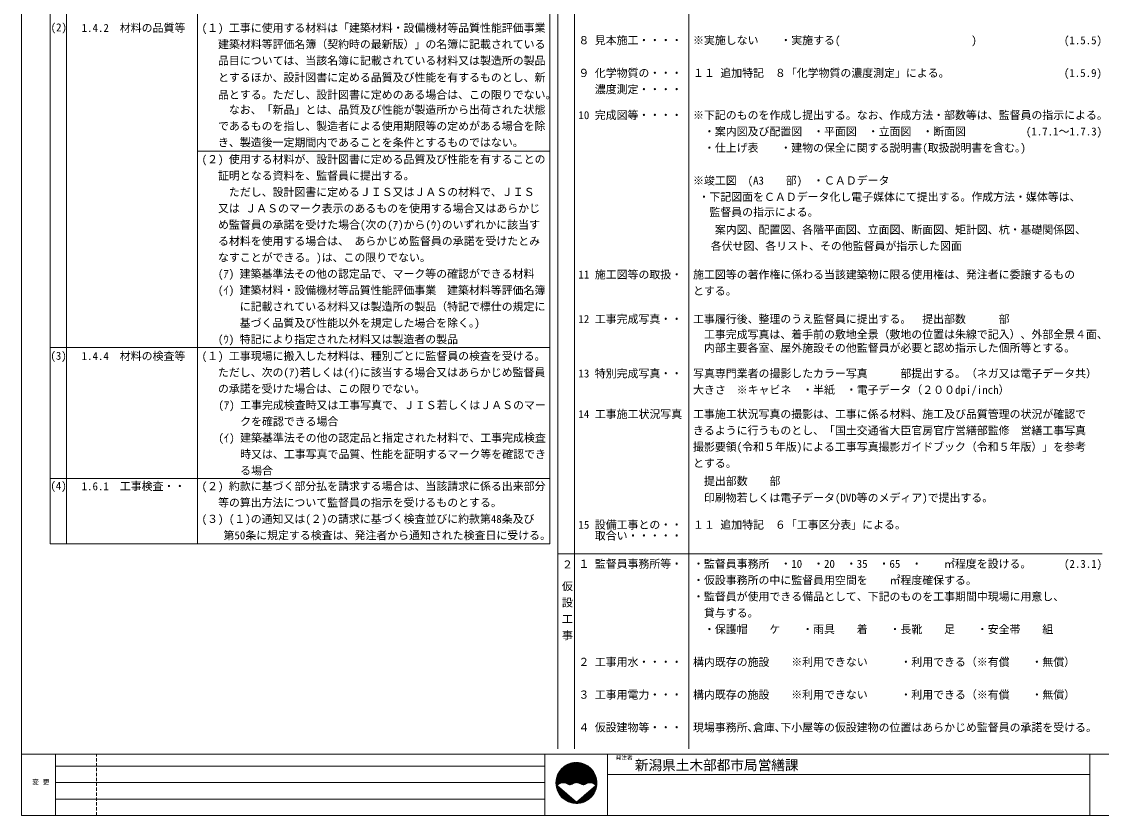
# Model space of a CAD drawing. Units: millimetres on the paper. Extents: x -396 to 396, y -285 to 301.
# Drawn here: x -396 to -0.3, y -284.9 to 6.2 of the extents above; entities that cross this region are included whole.
import ezdxf
from ezdxf.enums import TextEntityAlignment as Align

# ---------------------------------------------------------------- set-up
doc = ezdxf.new("R2010")
doc.units = ezdxf.units.MM
doc.linetypes.add('DASHED1', pattern=[1.8, 1.2, -0.6])
for name, color, linetype, lineweight in [('0-1_文字', 7, 'Continuous', 18), ('0-2_文字', 7, 'Continuous', 18), ('1-0', 5, 'Continuous', 18), ('1-1', 7, 'Continuous', 18)]:
    doc.layers.add(name, color=color, linetype=linetype, lineweight=lineweight)
doc.styles.add('@ＭＳ ゴシック', font='')
doc.styles.add('ＭＳ ゴシック', font='')
doc.styles.get('@ＭＳ ゴシック').set_extended_font_data('@MS Gothic')
doc.styles.get('ＭＳ ゴシック').set_extended_font_data('MS Gothic')

msp = doc.modelspace()

# ---------------------------------------------------------------- linework, layer by layer
at = {"layer": '0-1_文字', "color": 4}
for p, q in [((-385.5, -185.361), (-385.5, 111.074)), ((-379.5, -185.361), (-379.5, 111.074)), ((-331.5, -185.361), (-331.5, 111.074)), ((-202.421, 111.074), (-202.421, -185.361)), ((-331.5, -41.361), (-202.421, -41.361)), ((-385.5, -113.361), (-202.421, -113.361)), ((-385.5, -161.361), (-202.421, -161.361)), ((-385.5, -185.361), (-202.421, -185.361))]:
    msp.add_line(p, q, dxfattribs=at)
at = {"layer": '0-2_文字', "color": 4}
for p, q in [((-193.421, 225), (-193.421, -260.516)), ((-151.421, 225), (-151.421, -260.516)), ((-199.421, -189), (0, -189))]:
    msp.add_line(p, q, dxfattribs=at)
at = {"layer": '1-0', "color": 7}
for p, q in [((-396, -262.5), (396, -262.5)), ((-383.6, -284.916), (-383.6, -262.5)), ((-204.25, -284.916), (-204.25, -262.5)), ((-181.25, -284.916), (-181.25, -262.5)), ((-4.501, -284.916), (-4.501, -262.5)), ((-383.6, -266.9), (-204.25, -266.9)), ((-383.6, -272.9), (-204.25, -272.9)), ((-181.25, -269.9), (-4.5, -269.9)), ((-383.6, -278.9), (-204.25, -278.9)), ((396, -284.916), (-396, -284.916))]:
    msp.add_line(p, q, dxfattribs=at)
at = {"layer": '1-0', "color": 7, "linetype": 'DASHED1'}
msp.add_line((-368.6, -284.916), (-368.6, -262.5), dxfattribs=at)
at = {"layer": '1-0'}
for p, q in [((-200.15, -273.009), (-192.641, -265.5)), ((-200.148, -273.149), (-192.501, -265.501)), ((-200.148, -272.866), (-192.783, -265.501)), ((-200.144, -273.286), (-192.363, -265.505)), ((-200.144, -272.721), (-192.929, -265.505)), ((-200.138, -273.421), (-192.228, -265.512)), ((-200.137, -272.572), (-193.077, -265.512)), ((-200.129, -273.554), (-192.096, -265.52)), ((-200.127, -272.421), (-193.229, -265.522)), ((-200.118, -273.685), (-191.965, -265.531)), ((-200.114, -272.266), (-193.384, -265.536)), ((-200.105, -273.813), (-191.837, -265.544)), ((-200.096, -272.107), (-193.543, -265.553)), ((-200.091, -273.94), (-191.71, -265.559)), ((-200.075, -271.944), (-193.706, -265.575)), ((-200.074, -274.064), (-191.585, -265.576)), ((-200.055, -274.187), (-191.463, -265.595)), ((-200.049, -271.777), (-193.873, -265.6)), ((-200.019, -271.605), (-194.045, -265.631)), ((-199.983, -271.428), (-194.222, -265.667)), ((-199.941, -271.245), (-194.405, -265.708)), ((-199.893, -271.055), (-194.595, -265.757)), ((-199.837, -270.858), (-194.792, -265.812)), ((-199.772, -270.652), (-194.998, -265.877)), ((-199.697, -270.435), (-195.214, -265.952)), ((-199.61, -270.206), (-195.443, -266.04)), ((-199.507, -269.962), (-195.688, -266.143)), ((-199.383, -269.696), (-195.953, -266.267)), ((-199.231, -269.403), (-196.247, -266.419)), ((-199.048, -273.322), (-191.342, -265.615)), ((-199.035, -269.065), (-196.584, -266.615)), ((-198.756, -268.645), (-197.005, -266.894)), ((-198.75, -273.165), (-191.222, -265.637)), ((-198.513, -273.069), (-191.105, -265.661)), ((-198.307, -273.005), (-190.989, -265.686)), ((-198.122, -272.961), (-190.874, -265.713)), ((-198.098, -267.846), (-197.804, -267.552)), ((-197.951, -272.932), (-190.761, -265.742)), ((-197.792, -272.913), (-190.65, -265.772)), ((-197.641, -272.904), (-190.54, -265.803)), ((-197.498, -272.903), (-190.431, -265.836)), ((-197.362, -272.908), (-190.324, -265.87)), ((-197.231, -272.919), (-190.218, -265.905)), ((-197.106, -272.935), (-190.113, -265.942)), ((-196.985, -272.956), (-190.01, -265.98)), ((-196.869, -272.981), (-189.907, -266.019)), ((-196.756, -273.009), (-189.807, -266.06)), ((-196.647, -273.042), (-189.707, -266.101)), ((-196.542, -273.078), (-189.608, -266.144)), ((-196.44, -273.117), (-189.511, -266.188)), ((-196.341, -273.16), (-189.415, -266.234)), ((-196.245, -273.205), (-189.319, -266.28)), ((-196.151, -273.253), (-189.225, -266.327)), ((-196.061, -273.304), (-189.133, -266.376)), ((-195.973, -273.357), (-189.041, -266.425)), ((-195.888, -273.414), (-188.95, -266.476)), ((-195.801, -273.469), (-188.86, -266.528)), ((-195.709, -273.518), (-188.772, -266.58)), ((-195.611, -273.561), (-188.684, -266.634)), ((-195.506, -273.598), (-188.597, -266.689)), ((-195.394, -273.628), (-188.512, -266.745)), ((-195.274, -273.648), (-188.427, -266.802)), ((-195.143, -273.659), (-188.343, -266.859)), ((-194.999, -273.657), (-188.261, -266.918)), ((-194.837, -273.636), (-188.179, -266.978)), ((-194.646, -273.586), (-188.098, -267.039)), ((-194.386, -273.468), (-188.019, -267.1)), ((-194.021, -273.244), (-187.94, -267.163)), ((-193.755, -273.119), (-187.862, -267.227)), ((-193.533, -273.039), (-187.785, -267.291)), ((-193.337, -272.984), (-187.709, -267.357)), ((-193.158, -272.947), (-187.635, -267.423)), ((-192.992, -272.923), (-187.561, -267.491)), ((-192.837, -272.909), (-187.488, -267.559)), ((-192.69, -272.903), (-187.415, -267.628)), ((-192.55, -272.904), (-187.344, -267.699)), ((-192.416, -272.912), (-187.274, -267.77)), ((-192.288, -272.925), (-187.205, -267.842)), ((-192.164, -272.943), (-187.136, -267.915)), ((-192.045, -272.966), (-187.069, -267.989)), ((-191.931, -272.992), (-187.003, -268.064)), ((-191.82, -273.023), (-186.937, -268.14)), ((-191.712, -273.057), (-186.873, -268.217)), ((-191.608, -273.094), (-186.809, -268.295)), ((-191.507, -273.135), (-186.746, -268.374)), ((-191.41, -273.178), (-186.685, -268.453)), ((-191.315, -273.225), (-186.624, -268.534)), ((-191.223, -273.274), (-186.564, -268.616)), ((-191.133, -273.326), (-186.506, -268.699)), ((-191.047, -273.381), (-186.448, -268.782)), ((-190.962, -273.438), (-186.391, -268.867)), ((-190.873, -273.49), (-186.335, -268.953)), ((-190.779, -273.537), (-186.281, -269.039)), ((-190.678, -273.578), (-186.227, -269.127)), ((-190.57, -273.612), (-186.174, -269.216)), ((-190.455, -273.638), (-186.123, -269.306)), ((-190.33, -273.654), (-186.072, -269.396)), ((-190.194, -273.66), (-186.023, -269.488)), ((-190.044, -273.651), (-185.974, -269.581)), ((-189.871, -273.62), (-185.927, -269.675)), ((-189.66, -273.55), (-185.881, -269.771)), ((-189.326, -273.357), (-185.835, -269.867)), ((-189.011, -273.184), (-185.791, -269.964)), ((-188.767, -273.082), (-185.749, -270.063)), ((-188.558, -273.014), (-185.707, -270.163)), ((-188.37, -272.967), (-185.667, -270.264)), ((-188.197, -272.935), (-185.627, -270.366)), ((-188.036, -272.916), (-185.589, -270.469)), ((-187.884, -272.905), (-185.553, -270.574)), ((-187.74, -272.903), (-185.517, -270.68)), ((-187.603, -272.907), (-185.483, -270.788)), ((-187.471, -272.917), (-185.451, -270.896)), ((-187.345, -272.932), (-185.419, -271.006)), ((-187.224, -272.952), (-185.39, -271.118)), ((-187.106, -272.976), (-185.361, -271.231)), ((-186.993, -273.005), (-185.334, -271.346)), ((-186.884, -273.037), (-185.309, -271.462)), ((-186.778, -273.072), (-185.285, -271.58)), ((-186.675, -273.111), (-185.263, -271.699)), ((-186.576, -273.153), (-185.243, -271.82)), ((-186.479, -273.198), (-185.225, -271.943)), ((-186.386, -273.245), (-185.208, -272.068)), ((-186.295, -273.296), (-185.193, -272.194)), ((-186.206, -273.349), (-185.18, -272.323)), ((-186.121, -273.405), (-185.17, -272.454)), ((-186.038, -273.463), (-185.161, -272.587)), ((-185.957, -273.524), (-185.155, -272.722)), ((-185.879, -273.587), (-185.151, -272.859)), ((-185.803, -273.653), (-185.15, -272.999)), ((-200.035, -274.308), (-199.687, -273.96)), ((-200.013, -274.427), (-199.611, -274.026)), ((-199.989, -274.545), (-199.536, -274.092)), ((-199.963, -274.661), (-199.46, -274.158)), ((-199.936, -274.775), (-199.384, -274.223)), ((-199.908, -274.888), (-199.309, -274.289)), ((-199.878, -275), (-199.233, -274.355)), ((-199.847, -275.11), (-199.157, -274.421)), ((-199.814, -275.219), (-199.082, -274.486)), ((-199.78, -275.326), (-199.006, -274.552)), ((-199.744, -275.432), (-198.93, -274.618)), ((-199.708, -275.537), (-198.855, -274.684)), ((-199.67, -275.64), (-198.779, -274.75)), ((-199.63, -275.742), (-198.704, -274.815)), ((-199.59, -275.843), (-198.628, -274.881)), ((-199.548, -275.943), (-198.552, -274.947)), ((-199.505, -276.041), (-198.477, -275.013)), ((-199.461, -276.139), (-198.401, -275.078)), ((-199.416, -276.235), (-198.325, -275.144)), ((-199.37, -276.33), (-198.25, -275.21)), ((-199.322, -276.424), (-198.174, -275.276)), ((-199.274, -276.517), (-198.098, -275.342)), ((-199.224, -276.609), (-198.023, -275.407)), ((-199.174, -276.7), (-197.947, -275.473)), ((-199.122, -276.789), (-197.871, -275.539)), ((-199.069, -276.878), (-197.796, -275.605)), ((-199.015, -276.966), (-197.72, -275.67)), ((-198.961, -277.052), (-197.645, -275.736)), ((-198.905, -277.138), (-197.569, -275.802)), ((-198.848, -277.223), (-197.493, -275.868)), ((-198.79, -277.306), (-197.418, -275.934)), ((-198.731, -277.389), (-197.342, -275.999)), ((-198.672, -277.47), (-197.266, -276.065)), ((-198.611, -277.551), (-197.191, -276.131)), ((-198.549, -277.631), (-197.115, -276.197)), ((-198.487, -277.71), (-197.039, -276.263)), ((-198.423, -277.787), (-196.964, -276.328)), ((-198.358, -277.864), (-196.888, -276.394)), ((-198.293, -277.94), (-196.813, -276.46)), ((-198.226, -278.015), (-196.737, -276.526)), ((-198.159, -278.089), (-196.661, -276.591)), ((-198.09, -278.162), (-196.586, -276.657)), ((-198.021, -278.234), (-196.51, -276.723)), ((-197.951, -278.305), (-196.434, -276.789)), ((-197.88, -278.376), (-196.359, -276.855)), ((-197.808, -278.445), (-196.283, -276.92)), ((-197.734, -278.513), (-196.207, -276.986)), ((-192.507, -280.499), (-188.348, -276.339)), ((-192.362, -280.494), (-187.263, -275.396)), ((-192.213, -280.487), (-186.178, -274.452)), ((-192.061, -280.477), (-185.173, -273.588)), ((-191.906, -280.463), (-185.187, -273.743)), ((-191.747, -280.446), (-185.204, -273.902)), ((-191.584, -280.424), (-185.226, -274.065)), ((-191.417, -280.398), (-185.252, -274.233)), ((-191.245, -280.367), (-185.282, -274.405)), ((-191.067, -280.331), (-185.318, -274.582)), ((-190.884, -280.289), (-185.36, -274.766)), ((-190.694, -280.24), (-185.409, -274.956)), ((-190.496, -280.184), (-185.466, -275.154)), ((-190.289, -280.119), (-185.531, -275.36)), ((-190.072, -280.043), (-185.606, -275.578)), ((-189.842, -279.955), (-185.695, -275.807)), ((-189.596, -279.85), (-185.799, -276.053)), ((-189.33, -279.725), (-185.924, -276.32)), ((-189.034, -279.571), (-186.078, -276.615)), ((-188.694, -279.372), (-186.278, -276.956)), ((-185.73, -273.721), (-185.151, -273.142)), ((-185.659, -273.792), (-185.155, -273.288)), ((-185.591, -273.865), (-185.162, -273.436)), ((-197.66, -278.581), (-196.132, -277.052)), ((-197.585, -278.647), (-196.056, -277.118)), ((-197.509, -278.712), (-195.98, -277.183)), ((-197.433, -278.777), (-195.905, -277.249)), ((-197.355, -278.841), (-195.829, -277.315)), ((-197.276, -278.903), (-195.754, -277.381)), ((-197.196, -278.965), (-195.678, -277.447)), ((-197.115, -279.026), (-195.602, -277.512)), ((-197.034, -279.085), (-195.527, -277.578)), ((-196.951, -279.144), (-195.451, -277.644)), ((-196.867, -279.202), (-195.375, -277.71)), ((-196.783, -279.258), (-195.3, -277.775)), ((-196.697, -279.314), (-195.224, -277.841)), ((-196.61, -279.369), (-195.148, -277.907)), ((-196.523, -279.423), (-195.073, -277.973)), ((-196.434, -279.475), (-194.997, -278.039)), ((-196.344, -279.527), (-194.921, -278.104)), ((-196.253, -279.578), (-194.846, -278.17)), ((-196.161, -279.627), (-194.77, -278.236)), ((-196.068, -279.676), (-194.695, -278.302)), ((-195.974, -279.723), (-194.619, -278.367)), ((-195.879, -279.769), (-194.543, -278.433)), ((-195.783, -279.814), (-194.468, -278.499)), ((-195.685, -279.858), (-194.392, -278.565)), ((-195.587, -279.901), (-194.316, -278.631)), ((-195.487, -279.943), (-194.241, -278.696)), ((-195.386, -279.983), (-194.165, -278.762)), ((-195.284, -280.022), (-194.089, -278.828)), ((-195.18, -280.06), (-194.014, -278.894)), ((-195.075, -280.097), (-193.938, -278.959)), ((-194.969, -280.132), (-193.862, -279.025)), ((-194.862, -280.166), (-193.787, -279.091)), ((-194.753, -280.199), (-193.711, -279.157)), ((-194.643, -280.23), (-193.636, -279.223)), ((-194.532, -280.26), (-193.56, -279.288)), ((-194.419, -280.288), (-193.484, -279.354)), ((-194.304, -280.315), (-193.409, -279.42)), ((-194.188, -280.341), (-193.333, -279.486)), ((-194.07, -280.364), (-193.257, -279.552)), ((-193.951, -280.386), (-193.182, -279.617)), ((-193.83, -280.407), (-193.106, -279.683)), ((-193.707, -280.425), (-193.03, -279.749)), ((-193.582, -280.442), (-192.955, -279.815)), ((-193.455, -280.457), (-192.879, -279.88)), ((-193.327, -280.469), (-192.803, -279.946)), ((-193.196, -280.48), (-192.728, -280.012)), ((-193.063, -280.489), (-192.652, -280.078)), ((-192.928, -280.495), (-191.602, -279.169)), ((-192.79, -280.499), (-190.517, -278.226)), ((-192.65, -280.5), (-189.433, -277.282)), ((-188.266, -279.085), (-186.564, -277.384))]:
    msp.add_line(p, q, dxfattribs=at)
msp.add_lwpolyline([(-199.747, -273.908), (-192.65, -280.08), (-185.552, -273.908)], dxfattribs=at)
msp.add_circle((-192.65, -273), 7.5, dxfattribs=at)
for centre, radius, start, end in [((-197.54, -275.828), 2.925, 54.9904, 138.98872), ((-192.65, -275.828), 2.925, 54.9904, 123.80286), ((-187.76, -275.828), 2.925, 41.01126, 123.80286), ((-195.095, -272.258), 1.403, 236.8522, 305.66466), ((-190.205, -272.258), 1.403, 236.8522, 305.66466)]:
    msp.add_arc(centre, radius, start, end, dxfattribs=at)
at = {"layer": '1-1'}
msp.add_line((-199.421, 285), (-199.421, -260.516), dxfattribs=at)
msp.add_lwpolyline([(-396, -284.916), (-396, 285), (396, 285), (396, -284.916)], dxfattribs=at)

# ---------------------------------------------------------------- texts
at = {"layer": '0-1_文字', "style": 'ＭＳ ゴシック'}
for s, p in [('(2)', (-385.349, 1.741)), ('\u30001.4.2', (-378, 1.54)), ('材料の品質等', (-360, 1.54)), ('(１) 工事に使用する材料は「建築材料・設備機材等品質性能評価事業', (-330, 1.54)), ('   建築材料等評価名簿（契約時の最新版）」の名簿に記載されている', (-330, -4.46)), ('   品目については、当該名簿に記載されている材料又は製造所の製品', (-330, -10.46)), ('   とするほか、設計図書に定める品質及び性能を有するものとし、新', (-330, -16.642)), ('   品とする。ただし、設計図書に定めのある場合は、この限りでない。', (-330, -22.977)), ('   \u3000なお、「新品」とは、品質及び性能が製造所から出荷された状態', (-330, -28.46)), ('   であるものを指し、製造者による使用期限等の定めがある場合を除', (-330, -34.46)), ('   き、製造後一定期間内であることを条件とするものではない。', (-330, -40.46)), ('(２) 使用する材料が、設計図書に定める品質及び性能を有することの', (-330, -46.65)), ('\u3000 証明となる資料を、監督員に提出する。', (-330, -52.65)), ('   \u3000ただし、設計図書に定めるＪＩＳ又はＪＡＳの材料で、ＪＩＳ', (-330, -58.65)), ('   又は ＪＡＳのマーク表示のあるものを使用する場合又はあらかじ', (-330, -64.65)), ('\u3000 め監督員の承諾を受けた場合(次の(ｱ)から(ｳ)のいずれかに該当す', (-330, -70.65)), ('   る材料を使用する場合は、 あらかじめ監督員の承諾を受けたとみ', (-330, -76.65)), ('   なすことができる。)は、この限りでない。', (-330, -82.65)), ('\u3000 (ｱ) 建築基準法その他の認定品で、マーク等の確認ができる材料', (-330.048, -88.65)), ('\u3000 (ｲ) 建築材料・設備機材等品質性能評価事業\u3000建築材料等評価名簿', (-330.048, -94.65)), ('\u3000\u3000   に記載されている材料又は製造所の製品（特記で標仕の規定に', (-330.048, -100.65)), ('\u3000\u3000   基づく品質及び性能以外を規定した場合を除く｡)', (-330.048, -106.65)), ('\u3000 (ｳ) 特記により指定された材料又は製造者の製品', (-330.048, -112.65)), ('(3)', (-385.449, -118.718)), ('材料の検査等', (-360, -118.798)), ('(１) 工事現場に搬入した材料は、種別ごとに監督員の検査を受ける。', (-330, -118.798)), ('\u30001.4.4', (-378, -118.798)), ('\u3000 ただし、次の(ｱ)若しくは(ｲ)に該当する場合又はあらかじめ監督員', (-330.037, -124.798)), ('\u3000 の承諾を受けた場合は、この限りでない。', (-330.037, -130.798)), ('\u3000 (ｱ) 工事完成検査時又は工事写真で、ＪＩＳ若しくはＪＡＳのマー', (-329.881, -136.798)), ('\u3000\u3000   クを確認できる場合', (-329.881, -142.798)), ('\u3000 (ｲ) 建築基準法その他の認定品と指定された材料で、工事完成検査', (-329.881, -148.798)), ('\u3000\u3000   時又は、工事写真で品質、性能を証明するマーク等を確認でき', (-329.881, -154.798)), ('\u3000\u3000   る場合', (-329.881, -160.798)), ('(4)', (-385.449, -166.392)), ('\u30001.6.1', (-378, -166.542)), ('工事検査・・', (-360, -166.542)), ('(２) 約款に基づく部分払を請求する場合は、当該請求に係る出来部分', (-330, -166.542)), ('\u3000 等の算出方法について監督員の指示を受けるものとする。', (-330, -172.542)), ('(３) (１)の通知又は(２)の請求に基づく検査並びに約款第48条及び', (-330, -178.542)), ('\u3000\u3000第50条に規定する検査は、発注者から通知された検査日に受ける。', (-330, -184.542))]:
    msp.add_text(s, height=2.933, dxfattribs=at).set_placement(p, align=Align.BOTTOM_LEFT)
at = {"layer": '0-2_文字', "style": 'ＭＳ ゴシック'}
for s, p in [('８', (-191.921, -3)), ('見本施工・・・・', (-185.921, -3)), ('※実施しない\u3000\u3000・実施する(\u3000\u3000\u3000\u3000\u3000\u3000\u3000\u3000\u3000\u3000\u3000\u3000)                (1.5.5)', (-149.921, -3)), ('９', (-191.921, -15)), ('化学物質の・・・', (-185.921, -15)), ('１１ 追加特記\u3000８「化学物質の濃度測定」による。                     (1.5.9) ', (-149.921, -15)), ('濃度測定・・・・', (-185.921, -21)), ('10', (-191.921, -30.447)), ('完成図等・・・・', (-185.921, -30.447)), ('※下記のものを作成し提出する。なお、作成方法・部数等は、監督員の指示による。', (-149.921, -30.447)), ('\u3000・案内図及び配置図\u3000・平面図\u3000・立面図\u3000・断面図  \u3000\u3000     (1.7.1～1.7.3)', (-149.921, -36.447)), ('\u3000・仕上げ表\u3000\u3000・建物の保全に関する説明書(取扱説明書を含む｡)\u3000\u3000', (-149.921, -42.447)), ('※竣工図\u3000(A3\u3000\u3000部)\u3000・ＣＡＤデータ', (-149.921, -54.447)), (' ・下記図面をＣＡＤデータ化し電子媒体にて提出する。作成方法・媒体等は、', (-149.921, -60.447)), ('\u3000 監督員の指示による。', (-149.921, -66.013)), ('\u3000\u3000案内図、配置図、各階平面図、立面図、断面図、矩計図、杭・基礎関係図、', (-149.921, -72.447)), ('\u3000\u3000各伏せ図、各リスト、その他監督員が指示した図面', (-151.421, -78.447)), ('11', (-191.921, -88.921)), ('施工図等の取扱・', (-185.921, -88.921)), ('施工図等の著作権に係わる当該建築物に限る使用権は、発注者に委譲するもの', (-149.921, -88.921)), ('とする。', (-149.921, -94.921)), ('12', (-191.921, -105.216)), ('工事完成写真・・', (-185.921, -105.216)), ('工事履行後、整理のうえ監督員に提出する。\u3000提出部数\u3000\u3000\u3000部', (-149.921, -105.216)), ('\u3000工事完成写真は、着手前の敷地全景（敷地の位置は朱線で記入）、外部全景４面、', (-149.921, -110.867)), ('\u3000内部主要各室、屋外施設その他監督員が必要と認め指示した個所等とする。', (-149.921, -115.81)), ('13', (-191.921, -125.191)), ('特別完成写真・・', (-185.921, -125.191)), ('写真専門業者の撮影したカラー写真\u3000\u3000\u3000部提出する。（ネガ又は電子データ共）', (-149.921, -125.191)), ('大きさ\u3000※キャビネ\u3000・半紙\u3000・電子データ（２００dpi/inch）', (-149.921, -131.191)), ('14', (-191.921, -140.099)), ('工事施工状況写真', (-185.921, -140.099)), ('工事施工状況写真の撮影は、工事に係る材料、施工及び品質管理の状況が確認で', (-149.921, -140.099)), ('きるように行うものとし、「国土交通省大臣官房官庁営繕部監修\u3000営繕工事写真', (-149.921, -146.099)), ('撮影要領(令和５年版)による工事写真撮影ガイドブック（令和５年版）」を参考', (-149.921, -152.099)), ('とする。', (-149.921, -158.099)), ('\u3000提出部数\u3000\u3000部', (-149.921, -164.661)), ('\u3000印刷物若しくは電子データ(DVD等のメディア)で提出する。', (-149.921, -170.79)), ('15', (-191.921, -180.671)), ('設備工事との・・', (-185.921, -180.671)), ('１１ 追加特記\u3000６「工事区分表」による。', (-149.921, -180.671)), ('取合い・・・・・', (-185.921, -184.671)), ('１', (-191.921, -195)), ('監督員事務所等・', (-185.921, -195)), ('・監督員事務所\u3000・10\u3000・20\u3000・35\u3000・65\u3000・\u3000\u3000㎡程度を設ける。      (2.3.1)', (-149.921, -195)), ('・仮設事務所の中に監督員用空間を\u3000\u3000㎡程度確保する。', (-149.921, -201)), ('・監督員が使用できる備品として、下記のものを工事期間中現場に用意し、', (-149.921, -207)), ('\u3000貸与する。', (-149.921, -213)), ('\u3000・保護帽\u3000\u3000ケ\u3000\u3000・雨具\u3000\u3000着\u3000\u3000・長靴\u3000\u3000足\u3000\u3000・安全帯\u3000\u3000組', (-149.921, -219)), ('２', (-191.921, -231)), ('工事用水・・・・', (-185.921, -231)), ('構内既存の施設\u3000\u3000※利用できない\u3000\u3000\u3000・利用できる（※有償\u3000\u3000・無償）', (-149.921, -231)), ('３', (-191.921, -243)), ('工事用電力・・・', (-185.921, -243)), ('構内既存の施設\u3000\u3000※利用できない\u3000\u3000\u3000・利用できる（※有償\u3000\u3000・無償）', (-149.921, -243)), ('４', (-191.921, -255)), ('仮設建物等・・・', (-185.921, -255)), ('現場事務所､倉庫､下小屋等の仮設建物の位置はあらかじめ監督員の承諾を受ける。', (-149.921, -255))]:
    msp.add_text(s, height=2.933, dxfattribs=at).set_placement(p, align=Align.BOTTOM_LEFT)
at = {"layer": '0-2_文字', "style": '@ＭＳ ゴシック'}
msp.add_text('２\u3000仮 設 工 事', height=2.933, rotation=270, dxfattribs=at).set_placement((-198.397, -190.811), align=Align.BOTTOM_LEFT)
at = {"layer": '1-0', "color": 7, "style": 'ＭＳ ゴシック'}
for s, height, p in [('発注者', 1.466, (-178.25, -264.9)), ('新潟県土木部都市局営繕課', 3.666, (-171.25, -269.4))]:
    msp.add_text(s, height=height, dxfattribs=at).set_placement(p, align=Align.BOTTOM_LEFT)
at = {"layer": '1-0', "color": 7, "style": 'ＭＳ ゴシック', "width": 0.95}
msp.add_text('変 更', height=1.833, dxfattribs=at).set_placement((-392.1, -274.15), align=Align.BOTTOM_LEFT)

doc.saveas('drawing.dxf')
